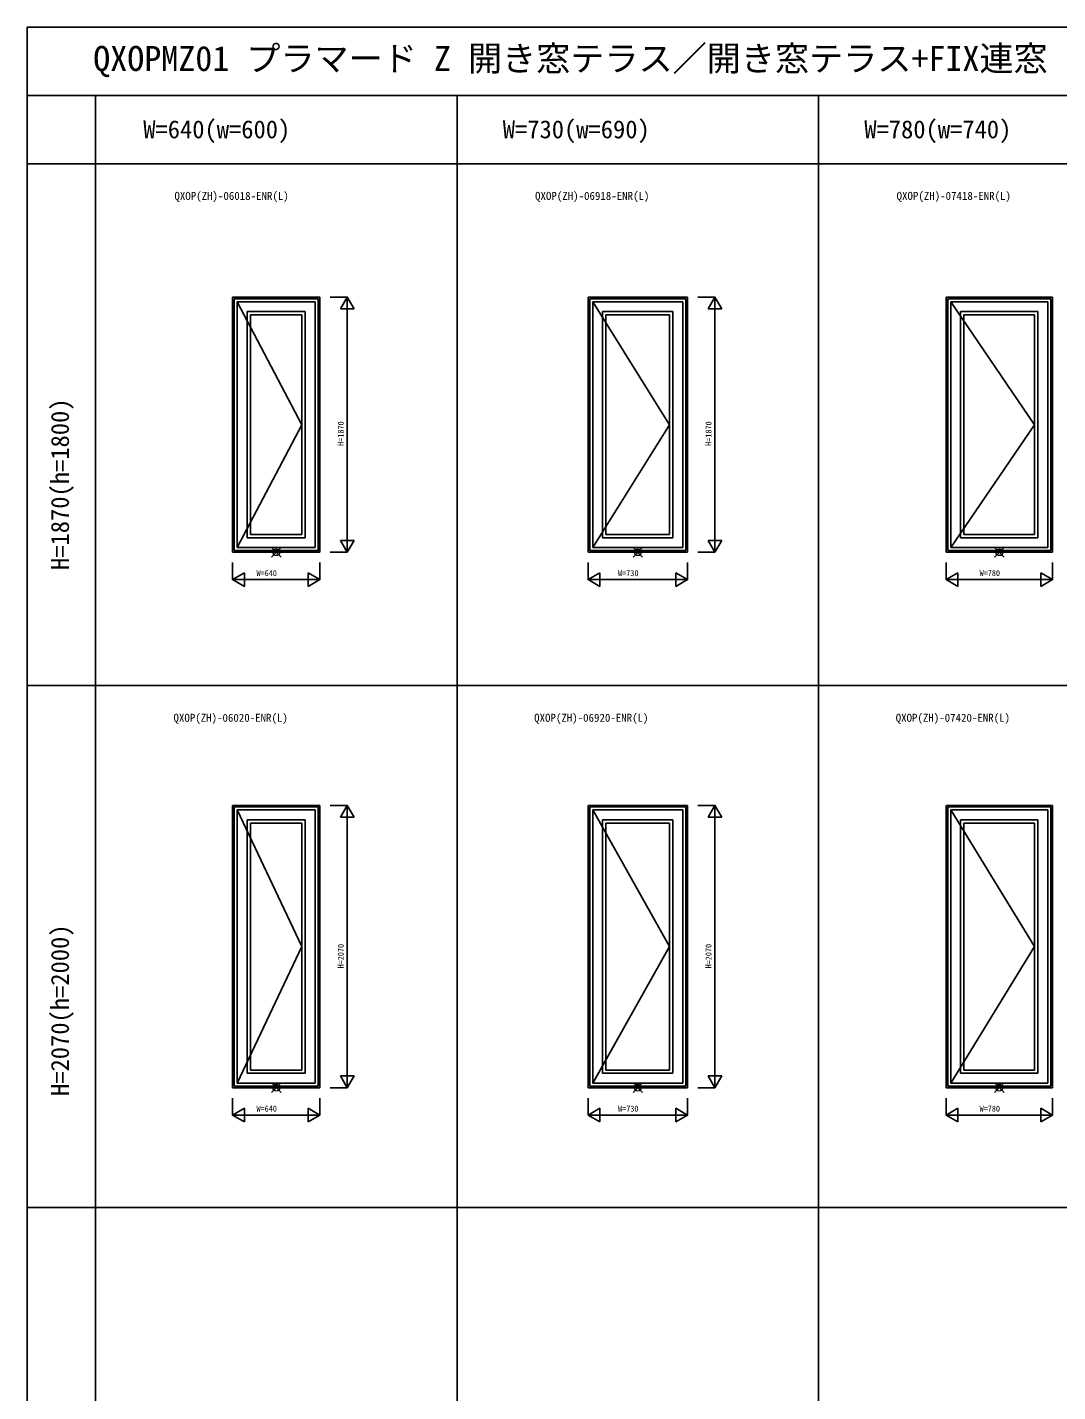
# Model space of a CAD drawing. Units: millimetres, scale not verified. Extents: x -13750 to 13750, y -10000 to 10000.
# Drawn here: x -13750 to -6198, y 0 to 10000 of the extents above; entities that cross this region are included whole.
import ezdxf
from ezdxf.enums import TextEntityAlignment as Align

# ---------------------------------------------------------------- set-up
doc = ezdxf.new("R2010")
doc.units = ezdxf.units.MM
doc.header["$LTSCALE"] = 50
for name, color, linetype in [('0-0_0', 3, 'Continuous'), ('0-1_YKK_A1', 4, 'Continuous'), ('0-4_YKK_F1', 7, 'Continuous'), ('0-6_YKK_N1', 2, 'Continuous')]:
    doc.layers.add(name, color=color, linetype=linetype)
doc.layers.add('0-5_YKK_IN', color=1, linetype='Continuous', lineweight=18)
doc.styles.add('ＭＳ ゴシック', font='')
doc.styles.get('ＭＳ ゴシック').set_extended_font_data('MS Gothic')

msp = doc.modelspace()

# ---------------------------------------------------------------- linework, layer by layer
at = {"layer": '0-1_YKK_A1'}
for p, q in [((-12245, 8022.5), (-12245, 6152.5)), ((-11605, 8022.5), (-12245, 8022.5)), ((-12233, 8010.5), (-11617, 8010.5)), ((-12233, 8010.5), (-12233, 6164.5)), ((-11605, 8022.5), (-11605, 6152.5)), ((-8910, 8022.5), (-9640, 8022.5)), ((-9640, 8022.5), (-9640, 6152.5)), ((-9628, 8010.5), (-8922, 8010.5)), ((-9628, 8010.5), (-9628, 6164.5)), ((-8922, 8010.5), (-8922, 6164.5)), ((-8910, 8022.5), (-8910, 6152.5)), ((-6235, 8022.5), (-7015, 8022.5)), ((-7015, 8022.5), (-7015, 6152.5)), ((-7003, 8010.5), (-6247, 8010.5)), ((-7003, 8010.5), (-7003, 6164.5)), ((-6247, 8010.5), (-6247, 6164.5)), ((-6235, 8022.5), (-6235, 6152.5)), ((-12211, 7988.5), (-12211, 6186.5)), ((-11641, 7988.5), (-12211, 7988.5)), ((-11713, 7916.5), (-12139, 7916.5)), ((-12139, 7916.5), (-12139, 6258.5)), ((-11713, 7916.5), (-11713, 6258.5)), ((-11641, 7988.5), (-11641, 6186.5)), ((-8946, 7988.5), (-9606, 7988.5)), ((-9606, 7988.5), (-9606, 6186.5)), ((-9018, 7916.5), (-9534, 7916.5)), ((-9534, 7916.5), (-9534, 6258.5)), ((-9018, 7916.5), (-9018, 6258.5)), ((-8946, 7988.5), (-8946, 6186.5)), ((-6271, 7988.5), (-6981, 7988.5)), ((-6981, 7988.5), (-6981, 6186.5)), ((-6343, 7916.5), (-6909, 7916.5)), ((-6909, 7916.5), (-6909, 6258.5)), ((-6343, 7916.5), (-6343, 6258.5)), ((-6271, 7988.5), (-6271, 6186.5)), ((-12115, 7892.5), (-12115, 6282.5)), ((-11737, 7892.5), (-12115, 7892.5)), ((-11737, 7892.5), (-11737, 6282.5)), ((-9042, 7892.5), (-9510, 7892.5)), ((-9510, 7892.5), (-9510, 6282.5)), ((-9042, 7892.5), (-9042, 6282.5)), ((-6367, 7892.5), (-6885, 7892.5)), ((-6885, 7892.5), (-6885, 6282.5)), ((-6367, 7892.5), (-6367, 6282.5)), ((-11713, 6258.5), (-12139, 6258.5)), ((-11737, 6282.5), (-12115, 6282.5)), ((-9018, 6258.5), (-9534, 6258.5)), ((-9042, 6282.5), (-9510, 6282.5)), ((-6343, 6258.5), (-6909, 6258.5)), ((-6367, 6282.5), (-6885, 6282.5)), ((-11605, 6152.5), (-12245, 6152.5)), ((-11641, 6186.5), (-12211, 6186.5)), ((-8910, 6152.5), (-9640, 6152.5)), ((-8922, 6164.5), (-9628, 6164.5)), ((-8946, 6186.5), (-9606, 6186.5)), ((-6235, 6152.5), (-7015, 6152.5)), ((-6247, 6164.5), (-7003, 6164.5)), ((-6271, 6186.5), (-6981, 6186.5)), ((-11605, 4297.5), (-12245, 4297.5)), ((-12245, 4297.5), (-12245, 2227.5)), ((-12233, 4285.5), (-11617, 4285.5)), ((-12233, 4285.5), (-12233, 2239.5)), ((-11641, 4263.5), (-12211, 4263.5)), ((-12211, 4263.5), (-12211, 2261.5)), ((-11641, 4263.5), (-11641, 2261.5)), ((-11617, 4285.5), (-11617, 2239.5)), ((-11605, 4297.5), (-11605, 2227.5)), ((-8910, 4297.5), (-9640, 4297.5)), ((-9640, 4297.5), (-9640, 2227.5)), ((-9628, 4285.5), (-8922, 4285.5)), ((-9628, 4285.5), (-9628, 2239.5)), ((-8946, 4263.5), (-9606, 4263.5)), ((-9606, 4263.5), (-9606, 2261.5)), ((-8946, 4263.5), (-8946, 2261.5)), ((-8922, 4285.5), (-8922, 2239.5)), ((-8910, 4297.5), (-8910, 2227.5)), ((-6235, 4297.5), (-7015, 4297.5)), ((-7015, 4297.5), (-7015, 2227.5)), ((-7003, 4285.5), (-6247, 4285.5)), ((-7003, 4285.5), (-7003, 2239.5)), ((-6271, 4263.5), (-6981, 4263.5)), ((-6981, 4263.5), (-6981, 2261.5)), ((-6271, 4263.5), (-6271, 2261.5)), ((-6247, 4285.5), (-6247, 2239.5)), ((-6235, 4297.5), (-6235, 2227.5)), ((-11713, 4191.5), (-12139, 4191.5)), ((-12139, 4191.5), (-12139, 2333.5)), ((-11737, 4167.5), (-12115, 4167.5)), ((-12115, 4167.5), (-12115, 2357.5)), ((-11737, 4167.5), (-11737, 2357.5)), ((-11713, 4191.5), (-11713, 2333.5)), ((-9018, 4191.5), (-9534, 4191.5)), ((-9534, 4191.5), (-9534, 2333.5)), ((-9042, 4167.5), (-9510, 4167.5)), ((-9510, 4167.5), (-9510, 2357.5)), ((-9042, 4167.5), (-9042, 2357.5)), ((-9018, 4191.5), (-9018, 2333.5)), ((-6343, 4191.5), (-6909, 4191.5)), ((-6909, 4191.5), (-6909, 2333.5)), ((-6367, 4167.5), (-6885, 4167.5)), ((-6885, 4167.5), (-6885, 2357.5)), ((-6367, 4167.5), (-6367, 2357.5)), ((-6343, 4191.5), (-6343, 2333.5)), ((-11713, 2333.5), (-12139, 2333.5)), ((-11737, 2357.5), (-12115, 2357.5)), ((-9018, 2333.5), (-9534, 2333.5)), ((-9042, 2357.5), (-9510, 2357.5)), ((-6343, 2333.5), (-6909, 2333.5)), ((-6367, 2357.5), (-6885, 2357.5)), ((-11605, 2227.5), (-12245, 2227.5)), ((-11617, 2239.5), (-12233, 2239.5)), ((-11641, 2261.5), (-12211, 2261.5)), ((-8910, 2227.5), (-9640, 2227.5)), ((-8922, 2239.5), (-9628, 2239.5)), ((-8946, 2261.5), (-9606, 2261.5)), ((-6235, 2227.5), (-7015, 2227.5)), ((-6247, 2239.5), (-7003, 2239.5)), ((-6271, 2261.5), (-6981, 2261.5))]:
    msp.add_line(p, q, dxfattribs=at)
for points in [[(-11617, 8010.5), (-11617, 6164.5), (-12233, 6164.5)], [(-12211, 7988.5), (-11737, 7087.5), (-12211, 6186.5)], [(-9606, 7988.5), (-9042, 7087.5), (-9606, 6186.5)], [(-6981, 7988.5), (-6367, 7087.5), (-6981, 6186.5)], [(-12211, 4263.5), (-11737, 3262.5), (-12211, 2261.5)], [(-9606, 4263.5), (-9042, 3262.5), (-9606, 2261.5)], [(-6981, 4263.5), (-6367, 3262.5), (-6981, 2261.5)]]:
    msp.add_lwpolyline(points, dxfattribs=at)
at = {"layer": '0-4_YKK_F1'}
for p, q in [((-13750, -10000), (-13750, 10000)), ((-13750, 10000), (13750, 10000)), ((-13750, 9500), (13250, 9500)), ((-13250, -10000), (-13250, 9500)), ((-10600, -10000), (-10600, 9500)), ((-7950, -10000), (-7950, 9500)), ((-13750, 9000), (13250, 9000)), ((-13750, 5175), (13250, 5175)), ((-13750, 1350), (13250, 1350))]:
    msp.add_line(p, q, dxfattribs=at)
at = {"layer": '0-5_YKK_IN'}
for p, q in [((-11960.36, 6117.14), (-11889.64, 6187.86)), ((-11960.36, 6187.86), (-11889.64, 6117.14)), ((-9310.36, 6117.14), (-9239.64, 6187.86)), ((-9310.36, 6187.86), (-9239.64, 6117.14)), ((-6660.36, 6117.14), (-6589.64, 6187.86)), ((-6660.36, 6187.86), (-6589.64, 6117.14)), ((-11960.36, 2192.14), (-11889.64, 2262.86)), ((-11960.36, 2262.86), (-11889.64, 2192.14)), ((-9310.36, 2192.14), (-9239.64, 2262.86)), ((-9310.36, 2262.86), (-9239.64, 2192.14)), ((-6661.36, 2192.14), (-6590.64, 2262.86)), ((-6661.36, 2262.86), (-6590.64, 2192.14))]:
    msp.add_line(p, q, dxfattribs=at)
for centre in [(-11925, 6152.5), (-9275, 6152.5), (-6625, 6152.5), (-11925, 2227.5), (-9275, 2227.5), (-6626, 2227.5)]:
    msp.add_circle(centre, 25, dxfattribs=at)
at = {"layer": '0-6_YKK_N1'}
for p, q in [((-11530, 8022.5), (-11405, 8022.5)), ((-11405, 8022.5), (-11405, 6152.5)), ((-8835, 8022.5), (-8710, 8022.5)), ((-8710, 8022.5), (-8710, 6152.5)), ((-11455, 7935.9), (-11355, 7935.9)), ((-8760, 7935.9), (-8660, 7935.9)), ((-11455, 6239.1), (-11355, 6239.1)), ((-11455, 6239.1), (-11405, 6152.5)), ((-11405, 6152.5), (-11355, 6239.1)), ((-8760, 6239.1), (-8660, 6239.1)), ((-8760, 6239.1), (-8710, 6152.5)), ((-8710, 6152.5), (-8660, 6239.1)), ((-11530, 6152.5), (-11405, 6152.5)), ((-8835, 6152.5), (-8710, 6152.5)), ((-12245, 6077.5), (-12245, 5952.5)), ((-12158.4, 6002.5), (-12158.4, 5902.5)), ((-11691.6, 6002.5), (-11605, 5952.5)), ((-11691.6, 6002.5), (-11691.6, 5902.5)), ((-9640, 6077.5), (-9640, 5952.5)), ((-9553.4, 6002.5), (-9553.4, 5902.5)), ((-8996.6, 6002.5), (-8910, 5952.5)), ((-8996.6, 6002.5), (-8996.6, 5902.5)), ((-7015, 6077.5), (-7015, 5952.5)), ((-6928.4, 6002.5), (-6928.4, 5902.5)), ((-6321.6, 6002.5), (-6235, 5952.5)), ((-6321.6, 6002.5), (-6321.6, 5902.5)), ((-11605, 5952.5), (-12245, 5952.5)), ((-8910, 5952.5), (-9640, 5952.5)), ((-6235, 5952.5), (-7015, 5952.5)), ((-11530, 4297.5), (-11405, 4297.5)), ((-11455, 4210.9), (-11355, 4210.9)), ((-11405, 4297.5), (-11405, 2227.5)), ((-8835, 4297.5), (-8710, 4297.5)), ((-8760, 4210.9), (-8660, 4210.9)), ((-8710, 4297.5), (-8710, 2227.5)), ((-11455, 2314.1), (-11355, 2314.1)), ((-11455, 2314.1), (-11405, 2227.5)), ((-11405, 2227.5), (-11355, 2314.1)), ((-8760, 2314.1), (-8660, 2314.1)), ((-8760, 2314.1), (-8710, 2227.5)), ((-8710, 2227.5), (-8660, 2314.1)), ((-11530, 2227.5), (-11405, 2227.5)), ((-8835, 2227.5), (-8710, 2227.5)), ((-12245, 2152.5), (-12245, 2027.5)), ((-9640, 2152.5), (-9640, 2027.5)), ((-7015, 2152.5), (-7015, 2027.5)), ((-11605, 2027.5), (-12245, 2027.5)), ((-12158.4, 2077.5), (-12158.4, 1977.5)), ((-11691.6, 2077.5), (-11605, 2027.5)), ((-11691.6, 2077.5), (-11691.6, 1977.5)), ((-8910, 2027.5), (-9640, 2027.5)), ((-9553.4, 2077.5), (-9553.4, 1977.5)), ((-8996.6, 2077.5), (-8910, 2027.5)), ((-8996.6, 2077.5), (-8996.6, 1977.5)), ((-6235, 2027.5), (-7015, 2027.5)), ((-6928.4, 2077.5), (-6928.4, 1977.5)), ((-6321.6, 2077.5), (-6235, 2027.5)), ((-6321.6, 2077.5), (-6321.6, 1977.5))]:
    msp.add_line(p, q, dxfattribs=at)
for points in [[(-11455, 7935.9), (-11405, 8022.5), (-11355, 7935.9)], [(-8760, 7935.9), (-8710, 8022.5), (-8660, 7935.9)], [(-12158.4, 6002.5), (-12245, 5952.5), (-12158.4, 5902.5)], [(-11605, 6077.5), (-11605, 5952.5), (-11691.6, 5902.5)], [(-9553.4, 6002.5), (-9640, 5952.5), (-9553.4, 5902.5)], [(-8910, 6077.5), (-8910, 5952.5), (-8996.6, 5902.5)], [(-6928.4, 6002.5), (-7015, 5952.5), (-6928.4, 5902.5)], [(-6235, 6077.5), (-6235, 5952.5), (-6321.6, 5902.5)], [(-11455, 4210.9), (-11405, 4297.5), (-11355, 4210.9)], [(-8760, 4210.9), (-8710, 4297.5), (-8660, 4210.9)], [(-11605, 2152.5), (-11605, 2027.5), (-11691.6, 1977.5)], [(-8910, 2152.5), (-8910, 2027.5), (-8996.6, 1977.5)], [(-6235, 2152.5), (-6235, 2027.5), (-6321.6, 1977.5)], [(-12158.4, 2077.5), (-12245, 2027.5), (-12158.4, 1977.5)], [(-9553.4, 2077.5), (-9640, 2027.5), (-9553.4, 1977.5)], [(-6928.4, 2077.5), (-7015, 2027.5), (-6928.4, 1977.5)]]:
    msp.add_lwpolyline(points, dxfattribs=at)

# ---------------------------------------------------------------- texts
at = {"layer": '0-0_0', "color": 7, "style": 'ＭＳ ゴシック'}
for s, height, p in [('QXOPMZ01 プラマード Z 開き窓テラス／開き窓テラス+FIX連窓', 183.3, (-13266.67, 9625)), ('QXOP(ZH)-06018-ENR(L)', 58.65, (-12671.67, 8717.41)), ('QXOP(ZH)-06918-ENR(L)', 58.65, (-10028.33, 8717.41)), ('QXOP(ZH)-07418-ENR(L)', 58.65, (-7378.33, 8717.41)), ('QXOP(ZH)-06020-ENR(L)', 58.65, (-12678.33, 4892.41)), ('QXOP(ZH)-06920-ENR(L)', 58.65, (-10035, 4892.41)), ('QXOP(ZH)-07420-ENR(L)', 58.65, (-7385, 4892.41))]:
    msp.add_text(s, height=height, dxfattribs=at).set_placement(p, align=Align.BOTTOM_LEFT)
at = {"layer": '0-0_0', "style": 'ＭＳ ゴシック'}
for s, p in [('W=640(w=600)', (-12900, 9146.63)), ('W=730(w=690)', (-10265, 9146.63)), ('W=780(w=740)', (-7615, 9146.63))]:
    msp.add_text(s, height=132, dxfattribs=at).set_placement(p, align=Align.BOTTOM_LEFT)
for s, p in [('H=1870(h=1800)', (-13405.05, 6022.5)), ('H=2070(h=2000)', (-13405.05, 2167.5))]:
    msp.add_text(s, height=132, rotation=90, dxfattribs=at).set_placement(p, align=Align.BOTTOM_LEFT)
at = {"layer": '0-6_YKK_N1', "style": 'ＭＳ ゴシック'}
for s, p in [('H=1870', (-11417, 6932.5)), ('H=1870', (-8722, 6932.5)), ('H=2070', (-11417, 3102.5)), ('H=2070', (-8722, 3102.5))]:
    msp.add_text(s, height=43.99, rotation=90, dxfattribs=at).set_placement(p, align=Align.BOTTOM_LEFT)
for s, p in [('W=640', (-12070, 5964.5)), ('W=730', (-9420, 5964.5)), ('W=780', (-6770, 5964.5)), ('W=640', (-12070, 2039.5)), ('W=730', (-9420, 2039.5)), ('W=780', (-6770, 2039.5))]:
    msp.add_text(s, height=43.99, dxfattribs=at).set_placement(p, align=Align.BOTTOM_LEFT)

doc.saveas('drawing.dxf')
